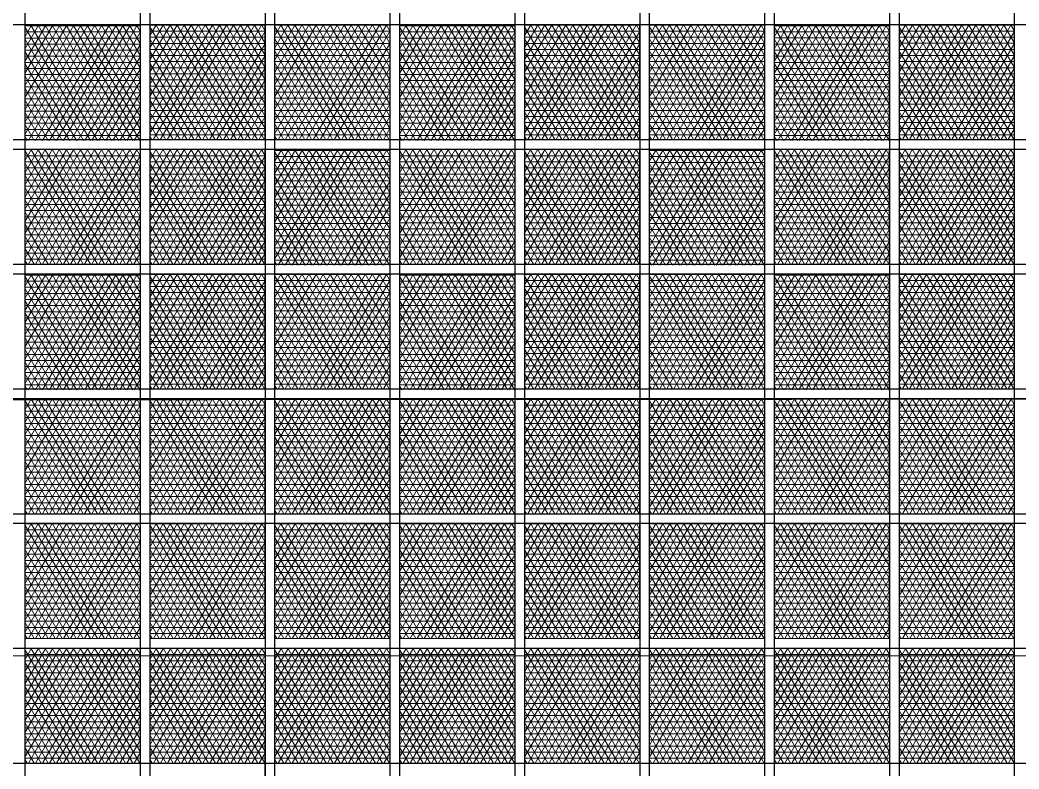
# Model space of a CAD drawing. Header units: millimetres. Extents: x -24 to 530668, y -246875 to -2983.
# Drawn here: x 265301 to 265821, y -110576 to -110185 of the extents above; entities that cross this region are included whole.
import ezdxf
from ezdxf.enums import TextEntityAlignment as Align

# ---------------------------------------------------------------- set-up
doc = ezdxf.new("R2010")
doc.units = ezdxf.units.MM
for name, color, linetype, lineweight in [('KP', 167, 'Continuous', 30), ('t_tarama', 253, 'Continuous', 5), ('tarama', 137, 'Continuous', 15)]:
    doc.layers.add(name, color=color, linetype=linetype, lineweight=lineweight)
doc.styles.add('txt_tur_1', font='arial.ttf', dxfattribs={"height": 1.5})

# ---------------------------------------------------------------- blocks, each defined once
blk = doc.blocks.new('TAVANN')
at = {"layer": 'tarama'}
h = blk.add_hatch(dxfattribs=at)
h.set_pattern_fill('NET3', color=256)
h.set_pattern_definition([(0, (455.1142, -390.4703), (0, 3.175), []), (60, (455.1142, -390.4703), (-2.749630657, 1.5875), []), (120, (455.1142, -390.4703), (-2.749630657, -1.5875), [])])
h.paths.add_polyline_path([(265418.54, -110456.49), (265358.54, -110456.49), (265358.54, -110396.49), (265418.54, -110396.49)])
h = blk.add_hatch(dxfattribs=at)
h.set_pattern_fill('NET3', color=256)
h.set_pattern_definition([(0, (520.1142, -390.0796), (0, 3.175), []), (60, (520.1142, -390.0796), (-2.749630657, 1.5875), []), (120, (520.1142, -390.0796), (-2.749630657, -1.5875), [])])
h.paths.add_polyline_path([(265483.54, -110456.1), (265423.54, -110456.1), (265423.54, -110396.1), (265483.54, -110396.1)])
h = blk.add_hatch(dxfattribs=at)
h.set_pattern_fill('NET3', color=256)
h.set_pattern_definition([(0, (585.1142, -390.0796), (0, 3.175), []), (60, (585.1142, -390.0796), (-2.749630657, 1.5875), []), (120, (585.1142, -390.0796), (-2.749630657, -1.5875), [])])
h.paths.add_polyline_path([(265548.54, -110456.1), (265488.54, -110456.1), (265488.54, -110396.1), (265548.54, -110396.1)])
h = blk.add_hatch(dxfattribs=at)
h.set_pattern_fill('NET3', color=256)
h.set_pattern_definition([(0, (650.2855, -390.4603), (0, 3.175), []), (60, (650.2855, -390.4603), (-2.749630657, 1.5875), []), (120, (650.2855, -390.4603), (-2.749630657, -1.5875), [])])
h.paths.add_polyline_path([(265613.71, -110456.48), (265553.71, -110456.48), (265553.71, -110396.48), (265613.71, -110396.48)])
h = blk.add_hatch(dxfattribs=at)
h.set_pattern_fill('NET3', color=256)
h.set_pattern_definition([(0, (715.2855, -390.0696), (0, 3.175), []), (60, (715.2855, -390.0696), (-2.749630657, 1.5875), []), (120, (715.2855, -390.0696), (-2.749630657, -1.5875), [])])
h.paths.add_polyline_path([(265678.71, -110456.09), (265618.71, -110456.09), (265618.71, -110396.09), (265678.71, -110396.09)])
h = blk.add_hatch(dxfattribs=at)
h.set_pattern_fill('NET3', color=256)
h.set_pattern_definition([(0, (780.2855, -390.0696), (0, 3.175), []), (60, (780.2855, -390.0696), (-2.749630657, 1.5875), []), (120, (780.2855, -390.0696), (-2.749630657, -1.5875), [])])
h.paths.add_polyline_path([(265743.71, -110456.09), (265683.71, -110456.09), (265683.71, -110396.09), (265743.71, -110396.09)])
h = blk.add_hatch(dxfattribs=at)
h.set_pattern_fill('NET3', color=256)
h.set_pattern_definition([(0, (845.457, -390.4502), (0, 3.175), []), (60, (845.457, -390.4502), (-2.749630657, 1.5875), []), (120, (845.457, -390.4502), (-2.749630657, -1.5875), [])])
h.paths.add_polyline_path([(265808.88, -110456.47), (265748.88, -110456.47), (265748.88, -110396.47), (265808.88, -110396.47)])
h = blk.add_hatch(dxfattribs=at)
h.set_pattern_fill('NET3', color=256)
h.set_pattern_definition([(0, (910.457, -390.0595), (0, 3.175), []), (60, (910.457, -390.0595), (-2.749630657, 1.5875), []), (120, (910.457, -390.0595), (-2.749630657, -1.5875), [])])
h.paths.add_polyline_path([(265873.88, -110456.08), (265813.88, -110456.08), (265813.88, -110396.08), (265873.88, -110396.08)])
h = blk.add_hatch(dxfattribs=at)
h.set_pattern_fill('NET3', color=256)
h.set_pattern_definition([(0, (455.057, -455), (0, 3.175), []), (60, (455.057, -455), (-2.749630657, 1.5875), []), (120, (455.057, -455), (-2.749630657, -1.5875), [])])
h.paths.add_polyline_path([(265418.48, -110521.02), (265358.48, -110521.02), (265358.48, -110461.02), (265418.48, -110461.02)])
h = blk.add_hatch(dxfattribs=at)
h.set_pattern_fill('NET3', color=256)
h.set_pattern_definition([(0, (520.057, -455), (0, 3.175), []), (60, (520.057, -455), (-2.749630657, 1.5875), []), (120, (520.057, -455), (-2.749630657, -1.5875), [])])
h.paths.add_polyline_path([(265483.48, -110521.02), (265423.48, -110521.02), (265423.48, -110461.02), (265483.48, -110461.02)])
h = blk.add_hatch(dxfattribs=at)
h.set_pattern_fill('NET3', color=256)
h.set_pattern_definition([(0, (585.2284, -455.3907), (0, 3.175), []), (60, (585.2284, -455.3907), (-2.749630657, 1.5875), []), (120, (585.2284, -455.3907), (-2.749630657, -1.5875), [])])
h.paths.add_polyline_path([(265548.66, -110521.41), (265488.66, -110521.41), (265488.66, -110461.41), (265548.66, -110461.41)])
h = blk.add_hatch(dxfattribs=at)
h.set_pattern_fill('NET3', color=256)
h.set_pattern_definition([(0, (650.2284, -455), (0, 3.175), []), (60, (650.2284, -455), (-2.749630657, 1.5875), []), (120, (650.2284, -455), (-2.749630657, -1.5875), [])])
h.paths.add_polyline_path([(265613.66, -110521.02), (265553.66, -110521.02), (265553.66, -110461.02), (265613.66, -110461.02)])
h = blk.add_hatch(dxfattribs=at)
h.set_pattern_fill('NET3', color=256)
h.set_pattern_definition([(0, (715.2284, -455), (0, 3.175), []), (60, (715.2284, -455), (-2.749630657, 1.5875), []), (120, (715.2284, -455), (-2.749630657, -1.5875), [])])
h.paths.add_polyline_path([(265678.66, -110521.02), (265618.66, -110521.02), (265618.66, -110461.02), (265678.66, -110461.02)])
h = blk.add_hatch(dxfattribs=at)
h.set_pattern_fill('NET3', color=256)
h.set_pattern_definition([(0, (780.3998, -455.3907), (0, 3.175), []), (60, (780.3998, -455.3907), (-2.749630657, 1.5875), []), (120, (780.3998, -455.3907), (-2.749630657, -1.5875), [])])
h.paths.add_polyline_path([(265743.83, -110521.41), (265683.83, -110521.41), (265683.83, -110461.41), (265743.83, -110461.41)])
h = blk.add_hatch(dxfattribs=at)
h.set_pattern_fill('NET3', color=256)
h.set_pattern_definition([(0, (845.3998, -455), (0, 3.175), []), (60, (845.3998, -455), (-2.749630657, 1.5875), []), (120, (845.3998, -455), (-2.749630657, -1.5875), [])])
h.paths.add_polyline_path([(265808.83, -110521.02), (265748.83, -110521.02), (265748.83, -110461.02), (265808.83, -110461.02)])
h = blk.add_hatch(dxfattribs=at)
h.set_pattern_fill('NET3', color=256)
h.set_pattern_definition([(0, (910.3998, -455), (0, 3.175), []), (60, (910.3998, -455), (-2.749630657, 1.5875), []), (120, (910.3998, -455), (-2.749630657, -1.5875), [])])
h.paths.add_polyline_path([(265873.83, -110521.02), (265813.83, -110521.02), (265813.83, -110461.02), (265873.83, -110461.02)])
h = blk.add_hatch(dxfattribs=at)
h.set_pattern_fill('NET3', color=256)
h.set_pattern_definition([(0, (455.1142, -520.3907), (0, 3.175), []), (60, (455.1142, -520.3907), (-2.749630657, 1.5875), []), (120, (455.1142, -520.3907), (-2.749630657, -1.5875), [])])
h.paths.add_polyline_path([(265418.54, -110586.41), (265358.54, -110586.41), (265358.54, -110526.41), (265418.54, -110526.41)])
h = blk.add_hatch(dxfattribs=at)
h.set_pattern_fill('NET3', color=256)
h.set_pattern_definition([(0, (520.1142, -520), (0, 3.175), []), (60, (520.1142, -520), (-2.749630657, 1.5875), []), (120, (520.1142, -520), (-2.749630657, -1.5875), [])])
h.paths.add_polyline_path([(265483.54, -110586.02), (265423.54, -110586.02), (265423.54, -110526.02), (265483.54, -110526.02)])
h = blk.add_hatch(dxfattribs=at)
h.set_pattern_fill('NET3', color=256)
h.set_pattern_definition([(0, (585.1142, -520), (0, 3.175), []), (60, (585.1142, -520), (-2.749630657, 1.5875), []), (120, (585.1142, -520), (-2.749630657, -1.5875), [])])
h.paths.add_polyline_path([(265548.54, -110586.02), (265488.54, -110586.02), (265488.54, -110526.02), (265548.54, -110526.02)])
h = blk.add_hatch(dxfattribs=at)
h.set_pattern_fill('NET3', color=256)
h.set_pattern_definition([(0, (650.2855, -520.3907), (0, 3.175), []), (60, (650.2855, -520.3907), (-2.749630657, 1.5875), []), (120, (650.2855, -520.3907), (-2.749630657, -1.5875), [])])
h.paths.add_polyline_path([(265613.71, -110586.41), (265553.71, -110586.41), (265553.71, -110526.41), (265613.71, -110526.41)])
h = blk.add_hatch(dxfattribs=at)
h.set_pattern_fill('NET3', color=256)
h.set_pattern_definition([(0, (715.2855, -520), (0, 3.175), []), (60, (715.2855, -520), (-2.749630657, 1.5875), []), (120, (715.2855, -520), (-2.749630657, -1.5875), [])])
h.paths.add_polyline_path([(265678.71, -110586.02), (265618.71, -110586.02), (265618.71, -110526.02), (265678.71, -110526.02)])
h = blk.add_hatch(dxfattribs=at)
h.set_pattern_fill('NET3', color=256)
h.set_pattern_definition([(0, (780.2855, -520), (0, 3.175), []), (60, (780.2855, -520), (-2.749630657, 1.5875), []), (120, (780.2855, -520), (-2.749630657, -1.5875), [])])
h.paths.add_polyline_path([(265743.71, -110586.02), (265683.71, -110586.02), (265683.71, -110526.02), (265743.71, -110526.02)])
h = blk.add_hatch(dxfattribs=at)
h.set_pattern_fill('NET3', color=256)
h.set_pattern_definition([(0, (845.457, -520.3907), (0, 3.175), []), (60, (845.457, -520.3907), (-2.749630657, 1.5875), []), (120, (845.457, -520.3907), (-2.749630657, -1.5875), [])])
h.paths.add_polyline_path([(265808.88, -110586.41), (265748.88, -110586.41), (265748.88, -110526.41), (265808.88, -110526.41)])
h = blk.add_hatch(dxfattribs=at)
h.set_pattern_fill('NET3', color=256)
h.set_pattern_definition([(0, (910.457, -520), (0, 3.175), []), (60, (910.457, -520), (-2.749630657, 1.5875), []), (120, (910.457, -520), (-2.749630657, -1.5875), [])])
h.paths.add_polyline_path([(265873.88, -110586.02), (265813.88, -110586.02), (265813.88, -110526.02), (265873.88, -110526.02)])
h = blk.add_hatch(dxfattribs=at)
h.set_pattern_fill('NET3', color=256)
h.set_pattern_definition([(0, (455.057, -585), (0, 3.175), []), (60, (455.057, -585), (-2.749630657, 1.5875), []), (120, (455.057, -585), (-2.749630657, -1.5875), [])])
h.paths.add_polyline_path([(265418.48, -110651.02), (265358.48, -110651.02), (265358.48, -110591.02), (265418.48, -110591.02)])
h = blk.add_hatch(dxfattribs=at)
h.set_pattern_fill('NET3', color=256)
h.set_pattern_definition([(0, (520.1713, -585), (0, 3.175), []), (60, (520.1713, -585), (-2.749630657, 1.5875), []), (120, (520.1713, -585), (-2.749630657, -1.5875), [])])
h.paths.add_polyline_path([(265483.6, -110651.02), (265423.6, -110651.02), (265423.6, -110591.02), (265483.6, -110591.02)])
h = blk.add_hatch(dxfattribs=at)
h.set_pattern_fill('NET3', color=256)
h.set_pattern_definition([(0, (585.1713, -585), (0, 3.175), []), (60, (585.1713, -585), (-2.749630657, 1.5875), []), (120, (585.1713, -585), (-2.749630657, -1.5875), [])])
h.paths.add_polyline_path([(265548.6, -110651.02), (265488.6, -110651.02), (265488.6, -110591.02), (265548.6, -110591.02)])
h = blk.add_hatch(dxfattribs=at)
h.set_pattern_fill('NET3', color=256)
h.set_pattern_definition([(0, (650.2855, -585), (0, 3.175), []), (60, (650.2855, -585), (-2.749630657, 1.5875), []), (120, (650.2855, -585), (-2.749630657, -1.5875), [])])
h.paths.add_polyline_path([(265613.71, -110651.02), (265553.71, -110651.02), (265553.71, -110591.02), (265613.71, -110591.02)])
h = blk.add_hatch(dxfattribs=at)
h.set_pattern_fill('NET3', color=256)
h.set_pattern_definition([(0, (715.2855, -585), (0, 3.175), []), (60, (715.2855, -585), (-2.749630657, 1.5875), []), (120, (715.2855, -585), (-2.749630657, -1.5875), [])])
h.paths.add_polyline_path([(265678.71, -110651.02), (265618.71, -110651.02), (265618.71, -110591.02), (265678.71, -110591.02)])
h = blk.add_hatch(dxfattribs=at)
h.set_pattern_fill('NET3', color=256)
h.set_pattern_definition([(0, (780.3998, -585), (0, 3.175), []), (60, (780.3998, -585), (-2.749630657, 1.5875), []), (120, (780.3998, -585), (-2.749630657, -1.5875), [])])
h.paths.add_polyline_path([(265743.83, -110651.02), (265683.83, -110651.02), (265683.83, -110591.02), (265743.83, -110591.02)])
h = blk.add_hatch(dxfattribs=at)
h.set_pattern_fill('NET3', color=256)
h.set_pattern_definition([(0, (845.3998, -585), (0, 3.175), []), (60, (845.3998, -585), (-2.749630657, 1.5875), []), (120, (845.3998, -585), (-2.749630657, -1.5875), [])])
h.paths.add_polyline_path([(265808.83, -110651.02), (265748.83, -110651.02), (265748.83, -110591.02), (265808.83, -110591.02)])
h = blk.add_hatch(dxfattribs=at)
h.set_pattern_fill('NET3', color=256)
h.set_pattern_definition([(0, (910.514, -585), (0, 3.175), []), (60, (910.514, -585), (-2.749630657, 1.5875), []), (120, (910.514, -585), (-2.749630657, -1.5875), [])])
h.paths.add_polyline_path([(265873.94, -110651.02), (265813.94, -110651.02), (265813.94, -110591.02), (265873.94, -110591.02)])
h = blk.add_hatch(dxfattribs=at)
h.set_pattern_fill('NET3', color=256)
h.set_pattern_definition([(0, (455.057, -650), (0, 3.175), []), (60, (455.057, -650), (-2.749630657, 1.5875), []), (120, (455.057, -650), (-2.749630657, -1.5875), [])])
h.paths.add_polyline_path([(265418.48, -110716.02), (265358.48, -110716.02), (265358.48, -110656.02), (265418.48, -110656.02)])
h = blk.add_hatch(dxfattribs=at)
h.set_pattern_fill('NET3', color=256)
h.set_pattern_definition([(0, (520.1713, -650), (0, 3.175), []), (60, (520.1713, -650), (-2.749630657, 1.5875), []), (120, (520.1713, -650), (-2.749630657, -1.5875), [])])
h.paths.add_polyline_path([(265483.6, -110716.02), (265423.6, -110716.02), (265423.6, -110656.02), (265483.6, -110656.02)])
h = blk.add_hatch(dxfattribs=at)
h.set_pattern_fill('NET3', color=256)
h.set_pattern_definition([(0, (585.1713, -650), (0, 3.175), []), (60, (585.1713, -650), (-2.749630657, 1.5875), []), (120, (585.1713, -650), (-2.749630657, -1.5875), [])])
h.paths.add_polyline_path([(265548.6, -110716.02), (265488.6, -110716.02), (265488.6, -110656.02), (265548.6, -110656.02)])
h = blk.add_hatch(dxfattribs=at)
h.set_pattern_fill('NET3', color=256)
h.set_pattern_definition([(0, (650.2855, -650), (0, 3.175), []), (60, (650.2855, -650), (-2.749630657, 1.5875), []), (120, (650.2855, -650), (-2.749630657, -1.5875), [])])
h.paths.add_polyline_path([(265613.71, -110716.02), (265553.71, -110716.02), (265553.71, -110656.02), (265613.71, -110656.02)])
h = blk.add_hatch(dxfattribs=at)
h.set_pattern_fill('NET3', color=256)
h.set_pattern_definition([(0, (715.2855, -650), (0, 3.175), []), (60, (715.2855, -650), (-2.749630657, 1.5875), []), (120, (715.2855, -650), (-2.749630657, -1.5875), [])])
h.paths.add_polyline_path([(265678.71, -110716.02), (265618.71, -110716.02), (265618.71, -110656.02), (265678.71, -110656.02)])
h = blk.add_hatch(dxfattribs=at)
h.set_pattern_fill('NET3', color=256)
h.set_pattern_definition([(0, (780.3998, -650), (0, 3.175), []), (60, (780.3998, -650), (-2.749630657, 1.5875), []), (120, (780.3998, -650), (-2.749630657, -1.5875), [])])
h.paths.add_polyline_path([(265743.83, -110716.02), (265683.83, -110716.02), (265683.83, -110656.02), (265743.83, -110656.02)])
h = blk.add_hatch(dxfattribs=at)
h.set_pattern_fill('NET3', color=256)
h.set_pattern_definition([(0, (845.3998, -650), (0, 3.175), []), (60, (845.3998, -650), (-2.749630657, 1.5875), []), (120, (845.3998, -650), (-2.749630657, -1.5875), [])])
h.paths.add_polyline_path([(265808.83, -110716.02), (265748.83, -110716.02), (265748.83, -110656.02), (265808.83, -110656.02)])
h = blk.add_hatch(dxfattribs=at)
h.set_pattern_fill('NET3', color=256)
h.set_pattern_definition([(0, (910.514, -650), (0, 3.175), []), (60, (910.514, -650), (-2.749630657, 1.5875), []), (120, (910.514, -650), (-2.749630657, -1.5875), [])])
h.paths.add_polyline_path([(265873.94, -110716.02), (265813.94, -110716.02), (265813.94, -110656.02), (265873.94, -110656.02)])
h = blk.add_hatch(dxfattribs=at)
h.set_pattern_fill('NET3', color=256)
h.set_pattern_definition([(0, (455.1142, -715), (0, 3.175), []), (60, (455.1142, -715), (-2.749630657, 1.5875), []), (120, (455.1142, -715), (-2.749630657, -1.5875), [])])
h.paths.add_polyline_path([(265418.54, -110781.02), (265358.54, -110781.02), (265358.54, -110721.02), (265418.54, -110721.02)])
h = blk.add_hatch(dxfattribs=at)
h.set_pattern_fill('NET3', color=256)
h.set_pattern_definition([(0, (520.2284, -715), (0, 3.175), []), (60, (520.2284, -715), (-2.749630657, 1.5875), []), (120, (520.2284, -715), (-2.749630657, -1.5875), [])])
h.paths.add_polyline_path([(265483.66, -110781.02), (265423.66, -110781.02), (265423.66, -110721.02), (265483.66, -110721.02)])
h = blk.add_hatch(dxfattribs=at)
h.set_pattern_fill('NET3', color=256)
h.set_pattern_definition([(0, (585.2284, -715), (0, 3.175), []), (60, (585.2284, -715), (-2.749630657, 1.5875), []), (120, (585.2284, -715), (-2.749630657, -1.5875), [])])
h.paths.add_polyline_path([(265548.66, -110781.02), (265488.66, -110781.02), (265488.66, -110721.02), (265548.66, -110721.02)])
h = blk.add_hatch(dxfattribs=at)
h.set_pattern_fill('NET3', color=256)
h.set_pattern_definition([(0, (650.3427, -715), (0, 3.175), []), (60, (650.3427, -715), (-2.749630657, 1.5875), []), (120, (650.3427, -715), (-2.749630657, -1.5875), [])])
h.paths.add_polyline_path([(265613.77, -110781.02), (265553.77, -110781.02), (265553.77, -110721.02), (265613.77, -110721.02)])
h = blk.add_hatch(dxfattribs=at)
h.set_pattern_fill('NET3', color=256)
h.set_pattern_definition([(0, (715.3427, -715), (0, 3.175), []), (60, (715.3427, -715), (-2.749630657, 1.5875), []), (120, (715.3427, -715), (-2.749630657, -1.5875), [])])
h.paths.add_polyline_path([(265678.77, -110781.02), (265618.77, -110781.02), (265618.77, -110721.02), (265678.77, -110721.02)])
h = blk.add_hatch(dxfattribs=at)
h.set_pattern_fill('NET3', color=256)
h.set_pattern_definition([(0, (780.457, -715), (0, 3.175), []), (60, (780.457, -715), (-2.749630657, 1.5875), []), (120, (780.457, -715), (-2.749630657, -1.5875), [])])
h.paths.add_polyline_path([(265743.88, -110781.02), (265683.88, -110781.02), (265683.88, -110721.02), (265743.88, -110721.02)])
h = blk.add_hatch(dxfattribs=at)
h.set_pattern_fill('NET3', color=256)
h.set_pattern_definition([(0, (845.457, -715), (0, 3.175), []), (60, (845.457, -715), (-2.749630657, 1.5875), []), (120, (845.457, -715), (-2.749630657, -1.5875), [])])
h.paths.add_polyline_path([(265808.88, -110781.02), (265748.88, -110781.02), (265748.88, -110721.02), (265808.88, -110721.02)])
h = blk.add_hatch(dxfattribs=at)
h.set_pattern_fill('NET3', color=256)
h.set_pattern_definition([(0, (910.571, -715), (0, 3.175), []), (60, (910.571, -715), (-2.749630657, 1.5875), []), (120, (910.571, -715), (-2.749630657, -1.5875), [])])
h.paths.add_polyline_path([(265874, -110781.02), (265814, -110781.02), (265814, -110721.02), (265874, -110721.02)])
at = {"layer": 'KP', "color": 108, "elevation": 0}
for points in [[(265678.83, -109937.95), (265678.83, -111431.02)], [(265678.83, -109937.95), (265678.83, -111431.02)], [(265683.83, -109937.95), (265683.83, -111431.02)], [(265743.88, -109979.97), (265743.88, -111431.02)], [(265358.54, -109983.97), (265358.54, -111550.55)], [(265358.54, -109983.97), (265358.54, -111431.02)], [(265418.6, -109983.97), (265418.6, -111550.55)], [(265418.6, -109985.72), (265418.6, -111431.02)], [(265423.6, -109983.97), (265423.6, -111431.02)], [(265423.6, -109983.97), (265423.6, -111550.55)], [(265483.66, -109983.97), (265483.65, -111550.55)], [(265483.66, -109983.97), (265483.66, -111431.02)], [(265488.66, -109983.97), (265488.65, -111550.55)], [(265488.66, -109983.97), (265488.66, -111431.02)], [(265548.71, -109983.97), (265548.71, -111431.02)], [(265548.71, -109983.97), (265548.71, -111550.55)], [(265553.71, -109983.97), (265553.71, -111431.02)], [(265553.71, -109983.97), (265553.71, -111550.55)], [(265613.77, -109983.97), (265613.77, -111431.02)], [(265613.77, -109983.97), (265613.77, -111431.02)], [(265613.77, -109983.97), (265613.77, -111550.55)], [(265618.77, -109983.97), (265618.77, -111431.02)], [(265618.77, -109983.97), (265618.77, -111550.55)], [(265678.83, -109983.97), (265678.83, -111550.55)], [(265683.83, -109983.97), (265683.83, -111550.55)], [(265743.88, -109983.97), (265743.88, -111550.55)], [(265748.88, -109983.97), (265748.88, -111431.02)], [(265748.88, -109983.97), (265748.88, -111550.55)], [(265808.94, -109983.97), (265808.94, -111431.02)], [(265808.94, -109983.97), (265808.94, -111550.55)], [(265813.94, -109983.97), (265813.94, -111431.02)], [(265813.94, -109983.97), (265813.94, -111431.02)], [(265813.94, -109983.97), (265813.94, -111550.55)], [(265874, -109983.97), (265874, -111550.55)], [(265423.6, -110001.02), (265423.6, -111431.02)], [(265683.83, -110001.02), (265683.83, -111431.02)], [(265743.88, -110001.02), (265743.88, -111431.02)], [(265748.88, -110001.02), (265748.88, -111431.02)], [(265808.94, -110001.02), (265808.94, -111431.02)], [(265874, -110001.02), (265874, -111431.02)], [(264845.97, -110396.02), (266363.62, -110396.02)], [(264849.56, -110591.91), (266363.62, -110591.02)], [(264849.66, -110651.02), (266363.62, -110651.02)], [(264849.76, -110656.02), (266363.62, -110656.02)], [(264851.03, -110721.02), (266363.68, -110721.02)]]:
    blk.add_lwpolyline(points, dxfattribs=at)
at = {"layer": 'KP', "color": 108}
for points in [[(265873.97, -109983.97), (265873.97, -111431.02)], [(265873.97, -110001.02), (265873.97, -111431.02)], [(264839.66, -110396.12), (266905.65, -110396.02)], [(264840.83, -110456.02), (266905.65, -110456.02)], [(264840.93, -110461.02), (266363.62, -110461.02)], [(264846.78, -110461.02), (266905.65, -110461.02)], [(264842.11, -110521.02), (266363.62, -110521.02)], [(264848.06, -110521.02), (266905.65, -110521.02)], [(264848.06, -110521.02), (266905.65, -110521.02)], [(264842.21, -110526.02), (266363.62, -110526.02)], [(264848.16, -110526.02), (266905.65, -110526.02)], [(264844.44, -110586.02), (266905.65, -110586.02)], [(264844.54, -110591.02), (266905.65, -110591.02)], [(264850.82, -110651.02), (266905.65, -110651.02)], [(264850.82, -110651.02), (266905.65, -110651.02)], [(264850.93, -110656.02), (266905.65, -110656.02)], [(265135.62, -110721.02), (266905.65, -110721.02)], [(265135.62, -110781.02), (266905.65, -110781.02)], [(265135.62, -110781.02), (266905.65, -110781.02)]]:
    blk.add_lwpolyline(points, dxfattribs=at)
at = {"layer": 'tarama', "elevation": 0}
for points in [[(265418.54, -110456.02), (265358.54, -110456.02), (265358.54, -110396.02), (265418.54, -110396.02)], [(265418.54, -110456.02), (265358.54, -110456.02), (265358.54, -110396.02), (265418.54, -110396.02)], [(265483.6, -110456.02), (265423.6, -110456.02), (265423.6, -110396.02), (265483.6, -110396.02)], [(265483.6, -110456.02), (265423.6, -110456.02), (265423.6, -110396.02), (265483.6, -110396.02)], [(265548.66, -110456.02), (265488.66, -110456.02), (265488.66, -110396.02), (265548.66, -110396.02)], [(265548.66, -110456.02), (265488.66, -110456.02), (265488.66, -110396.02), (265548.66, -110396.02)], [(265613.71, -110456.02), (265553.71, -110456.02), (265553.71, -110396.02), (265613.71, -110396.02)], [(265613.71, -110456.02), (265553.71, -110456.02), (265553.71, -110396.02), (265613.71, -110396.02)], [(265678.77, -110456.02), (265618.77, -110456.02), (265618.77, -110396.02), (265678.77, -110396.02)], [(265743.83, -110456.02), (265683.83, -110456.02), (265683.83, -110396.02), (265743.83, -110396.02)], [(265743.83, -110456.02), (265683.83, -110456.02), (265683.83, -110396.02), (265743.83, -110396.02)], [(265808.88, -110456.02), (265748.88, -110456.02), (265748.88, -110396.02), (265808.88, -110396.02)], [(265808.88, -110456.02), (265748.88, -110456.02), (265748.88, -110396.02), (265808.88, -110396.02)], [(265873.94, -110456.02), (265813.94, -110456.02), (265813.94, -110396.02), (265873.94, -110396.02)], [(265873.94, -110456.02), (265813.94, -110456.02), (265813.94, -110396.02), (265873.94, -110396.02)], [(265418.54, -110521.02), (265358.54, -110521.02), (265358.54, -110461.02), (265418.54, -110461.02)], [(265418.54, -110521.02), (265358.54, -110521.02), (265358.54, -110461.02), (265418.54, -110461.02)], [(265483.6, -110521.02), (265423.6, -110521.02), (265423.6, -110461.02), (265483.6, -110461.02)], [(265483.6, -110521.02), (265423.6, -110521.02), (265423.6, -110461.02), (265483.6, -110461.02)], [(265548.66, -110521.02), (265488.66, -110521.02), (265488.66, -110461.02), (265548.66, -110461.02)], [(265548.66, -110521.02), (265488.66, -110521.02), (265488.66, -110461.02), (265548.66, -110461.02)], [(265613.71, -110521.02), (265553.71, -110521.02), (265553.71, -110461.02), (265613.71, -110461.02)], [(265613.71, -110521.02), (265553.71, -110521.02), (265553.71, -110461.02), (265613.71, -110461.02)], [(265678.77, -110521.02), (265618.77, -110521.02), (265618.77, -110461.02), (265678.77, -110461.02)], [(265678.77, -110521.02), (265618.77, -110521.02), (265618.77, -110461.02), (265678.77, -110461.02)], [(265743.83, -110521.02), (265683.83, -110521.02), (265683.83, -110461.02), (265743.83, -110461.02)], [(265743.83, -110521.02), (265683.83, -110521.02), (265683.83, -110461.02), (265743.83, -110461.02)], [(265808.88, -110521.02), (265748.88, -110521.02), (265748.88, -110461.02), (265808.88, -110461.02)], [(265808.88, -110521.02), (265748.88, -110521.02), (265748.88, -110461.02), (265808.88, -110461.02)], [(265873.94, -110521.02), (265813.94, -110521.02), (265813.94, -110461.02), (265873.94, -110461.02)], [(265873.94, -110521.02), (265813.94, -110521.02), (265813.94, -110461.02), (265873.94, -110461.02)], [(265418.54, -110586.02), (265358.54, -110586.02), (265358.54, -110526.02), (265418.54, -110526.02)], [(265418.54, -110586.02), (265358.54, -110586.02), (265358.54, -110526.02), (265418.54, -110526.02)], [(265483.6, -110586.02), (265423.6, -110586.02), (265423.6, -110526.02), (265483.6, -110526.02)], [(265483.6, -110586.02), (265423.6, -110586.02), (265423.6, -110526.02), (265483.6, -110526.02)], [(265548.66, -110586.02), (265488.66, -110586.02), (265488.66, -110526.02), (265548.66, -110526.02)], [(265548.66, -110586.02), (265488.66, -110586.02), (265488.66, -110526.02), (265548.66, -110526.02)], [(265613.71, -110586.02), (265553.71, -110586.02), (265553.71, -110526.02), (265613.71, -110526.02)], [(265613.71, -110586.02), (265553.71, -110586.02), (265553.71, -110526.02), (265613.71, -110526.02)], [(265678.77, -110586.02), (265618.77, -110586.02), (265618.77, -110526.02), (265678.77, -110526.02)], [(265678.77, -110586.02), (265618.77, -110586.02), (265618.77, -110526.02), (265678.77, -110526.02)], [(265743.83, -110586.02), (265683.83, -110586.02), (265683.83, -110526.02), (265743.83, -110526.02)], [(265743.83, -110586.02), (265683.83, -110586.02), (265683.83, -110526.02), (265743.83, -110526.02)], [(265808.88, -110586.02), (265748.88, -110586.02), (265748.88, -110526.02), (265808.88, -110526.02)], [(265808.88, -110586.02), (265748.88, -110586.02), (265748.88, -110526.02), (265808.88, -110526.02)], [(265873.94, -110586.02), (265813.94, -110586.02), (265813.94, -110526.02), (265873.94, -110526.02)], [(265873.94, -110586.02), (265813.94, -110586.02), (265813.94, -110526.02), (265873.94, -110526.02)], [(265418.54, -110651.02), (265358.54, -110651.02), (265358.54, -110591.02), (265418.54, -110591.02)], [(265418.54, -110651.02), (265358.54, -110651.02), (265358.54, -110591.02), (265418.54, -110591.02)], [(265483.6, -110651.02), (265423.6, -110651.02), (265423.6, -110591.02), (265483.6, -110591.02)], [(265483.6, -110651.02), (265423.6, -110651.02), (265423.6, -110591.02), (265483.6, -110591.02)], [(265548.66, -110651.02), (265488.66, -110651.02), (265488.66, -110591.02), (265548.66, -110591.02)], [(265548.66, -110651.02), (265488.66, -110651.02), (265488.66, -110591.02), (265548.66, -110591.02)], [(265613.71, -110651.02), (265553.71, -110651.02), (265553.71, -110591.02), (265613.71, -110591.02)], [(265613.71, -110651.02), (265553.71, -110651.02), (265553.71, -110591.02), (265613.71, -110591.02)], [(265678.77, -110651.02), (265618.77, -110651.02), (265618.77, -110591.02), (265678.77, -110591.02)], [(265743.83, -110651.02), (265683.83, -110651.02), (265683.83, -110591.02), (265743.83, -110591.02)], [(265743.83, -110651.02), (265683.83, -110651.02), (265683.83, -110591.02), (265743.83, -110591.02)], [(265808.88, -110651.02), (265748.88, -110651.02), (265748.88, -110591.02), (265808.88, -110591.02)], [(265808.88, -110651.02), (265748.88, -110651.02), (265748.88, -110591.02), (265808.88, -110591.02)], [(265873.94, -110651.02), (265813.94, -110651.02), (265813.94, -110591.02), (265873.94, -110591.02)], [(265873.94, -110651.02), (265813.94, -110651.02), (265813.94, -110591.02), (265873.94, -110591.02)], [(265418.54, -110716.02), (265358.54, -110716.02), (265358.54, -110656.02), (265418.54, -110656.02)], [(265483.6, -110656.02), (265423.6, -110656.02), (265423.6, -110716.02), (265483.6, -110716.02)], [(265483.6, -110716.02), (265423.6, -110716.02), (265423.6, -110656.02), (265483.6, -110656.02)], [(265548.66, -110656.02), (265488.66, -110656.02), (265488.66, -110716.02), (265548.66, -110716.02)], [(265548.66, -110716.02), (265488.66, -110716.02), (265488.66, -110656.02), (265548.66, -110656.02)], [(265613.71, -110656.02), (265553.71, -110656.02), (265553.71, -110716.02), (265613.71, -110716.02)], [(265613.71, -110716.02), (265553.71, -110716.02), (265553.71, -110656.02), (265613.71, -110656.02)], [(265678.77, -110656.02), (265618.77, -110656.02), (265618.77, -110716.02), (265678.77, -110716.02)], [(265743.83, -110656.02), (265683.83, -110656.02), (265683.83, -110716.02), (265743.83, -110716.02)], [(265743.83, -110716.02), (265683.83, -110716.02), (265683.83, -110656.02), (265743.83, -110656.02)], [(265808.88, -110656.02), (265748.88, -110656.02), (265748.88, -110716.02), (265808.88, -110716.02)], [(265808.88, -110716.02), (265748.88, -110716.02), (265748.88, -110656.02), (265808.88, -110656.02)], [(265873.94, -110656.02), (265813.94, -110656.02), (265813.94, -110716.02), (265873.94, -110716.02)], [(265873.94, -110716.02), (265813.94, -110716.02), (265813.94, -110656.02), (265873.94, -110656.02)], [(265418.6, -110721.02), (265358.6, -110721.02), (265358.6, -110781.02), (265418.6, -110781.02)], [(265418.6, -110781.02), (265358.6, -110781.02), (265358.6, -110721.02), (265418.6, -110721.02)], [(265483.66, -110721.02), (265423.66, -110721.02), (265423.66, -110781.02), (265483.66, -110781.02)], [(265483.66, -110781.02), (265423.66, -110781.02), (265423.66, -110721.02), (265483.66, -110721.02)], [(265548.71, -110721.02), (265488.71, -110721.02), (265488.71, -110781.02), (265548.71, -110781.02)], [(265548.71, -110781.02), (265488.71, -110781.02), (265488.71, -110721.02), (265548.71, -110721.02)], [(265613.77, -110721.02), (265553.77, -110721.02), (265553.77, -110781.02), (265613.77, -110781.02)], [(265613.77, -110781.02), (265553.77, -110781.02), (265553.77, -110721.02), (265613.77, -110721.02)], [(265678.83, -110721.02), (265618.83, -110721.02), (265618.83, -110781.02), (265678.83, -110781.02)], [(265678.83, -110781.02), (265618.83, -110781.02), (265618.83, -110721.02), (265678.83, -110721.02)], [(265743.88, -110721.02), (265683.88, -110721.02), (265683.88, -110781.02), (265743.88, -110781.02)], [(265743.88, -110781.02), (265683.88, -110781.02), (265683.88, -110721.02), (265743.88, -110721.02)], [(265808.94, -110721.02), (265748.94, -110721.02), (265748.94, -110781.02), (265808.94, -110781.02)], [(265808.94, -110781.02), (265748.94, -110781.02), (265748.94, -110721.02), (265808.94, -110721.02)], [(265874, -110721.02), (265814, -110721.02), (265814, -110781.02), (265874, -110781.02)], [(265874, -110781.02), (265814, -110781.02), (265814, -110721.02), (265874, -110721.02)]]:
    blk.add_lwpolyline(points, close=True, dxfattribs=at)
at = {"layer": 'tarama'}
for points in [[(265678.77, -110456.02), (265618.77, -110456.02), (265618.77, -110396.02), (265678.77, -110396.02)], [(265678.77, -110651.02), (265618.77, -110651.02), (265618.77, -110591.02), (265678.77, -110591.02)], [(265418.54, -110656.02), (265358.54, -110656.02), (265358.54, -110716.02), (265418.54, -110716.02)], [(265678.77, -110716.02), (265618.77, -110716.02), (265618.77, -110656.02), (265678.77, -110656.02)]]:
    blk.add_lwpolyline(points, close=True, dxfattribs=at)
blk = doc.blocks.new('SKDF')
at = {"layer": 't_tarama'}
h = blk.add_hatch(dxfattribs=at)
h.set_pattern_fill('ANSI33', color=256, angle=90, style=0)
h.set_pattern_definition([(135, (232299.4867, -125028.596), (-4.490128, -4.490128), []), (135, (232299.4867, -125024.106), (-4.490128, -4.490128), [3.175, -1.5875])])
edge = h.paths.add_edge_path()
edge.add_arc((260619.24, -110698.6), 30, 0, 360)
edge = h.paths.add_edge_path()
edge.add_arc((259794.49, -110698.6), 30, 0, 360)
h.paths.add_polyline_path([(259346.99, -109843.6), (259416.99, -109843.6), (259416.99, -109913.6), (259346.99, -109913.6)])
blk.add_line((258928.09, -110703.6, -17966.19), (262195.89, -110703.6, -17966.19), dxfattribs=at)
at = {"layer": 't_tarama', "style": 'txt_tur_1'}
for tag, p in [('19S', (258900.86, -109894.01, -17966.19)), ('20T', (258887.48, -110719.01, -17966.19)), ('21U', (258887.48, -111705.01, -17966.19)), ('22V', (258887.48, -112544.01, -17966.19))]:
    blk.add_attdef(tag, text='', height=30, dxfattribs=at).set_placement(p, align=Align.CENTER)

msp = doc.modelspace()

# ---------------------------------------------------------------- block references
at = {"layer": 'KP', "color": 108}
msp.add_blockref('SKDF', (5428.593, 186.963, -0.399), dxfattribs=at)
at = {"layer": 't_tarama'}
msp.add_blockref('TAVANN', (-55.04, 208.45, -0.399), dxfattribs=at)

doc.saveas('drawing.dxf')
